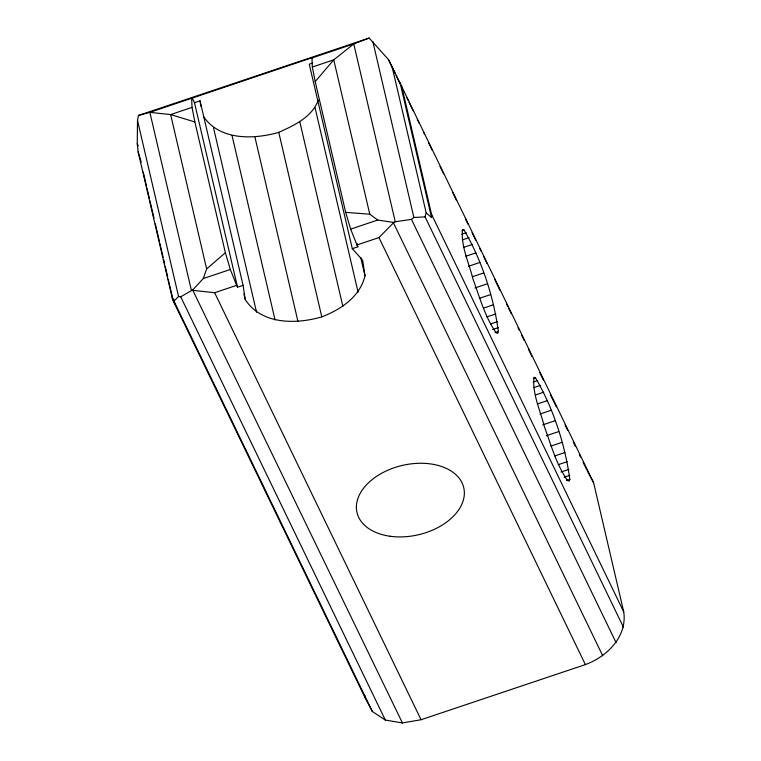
<?xml version="1.0" encoding="UTF-8"?>
<svg xmlns="http://www.w3.org/2000/svg" width="761" height="761" viewBox="0 0 761 761"><rect width="100%" height="100%" fill="white"/><g stroke="black" fill="none" stroke-linecap="round" stroke-linejoin="round"><path stroke-width="1.14" d="M173.66 299.13L174.735 303.744L172.233 298.036L138.131 151.867L137.256 143.743L137.513 120.485L138.416 115.472L369.161 38.05L388.367 59.491L392.077 66.664L593.618 482.788L623.744 611.939C627.397 636.596 606.983 656.705 585.39 664.591L421.052 719.735L402.426 722.95L385.323 720.058L372.357 711.506L365.489 698.588L173.346 301.128L168.238 279.22M392.077 66.664L426.179 212.833L431.554 217.579L431.601 214.478L401.475 85.337M138.416 115.472L149.86 112.343L312.524 57.57L311.972 57.95L312.352 67.025L315.197 81.598L345.694 212.367L350.65 229.118L356.966 244.966L378.968 237.584L393.837 222.469L395.254 221.755L411.463 219.377L413.879 217.494L425.076 216.885L623.459 627.254M425.076 216.885L426.179 212.833M372.357 711.506L173.974 301.137L178.559 296.448L180.709 296.8L192.647 289.97L203.273 278.564L206.64 268.937L225.37 252.738L194.873 121.969L192.029 107.396L191.648 98.321M498.388 331.568L497.665 333.318L496.172 332.814C484.862 316.747 479.677 297.228 472.962 278.964C469.033 262.868 460.7 246.193 462.564 229.489L464.058 230.003C481.97 260.785 493.508 296.305 498.388 331.568L495.021 332.69M569.818 479.316L569.085 481.076L567.592 480.562C556.291 464.505 551.107 444.976 544.391 426.721C540.453 410.626 532.12 393.941 533.984 377.247L535.478 377.751C553.39 408.543 564.938 444.053 569.818 479.316L566.45 480.448M203.72 116.814C220.167 140.623 253.774 139.472 278.764 132.366C294.127 125.441 312.238 117.051 318.269 100.043M243.9 293.86L245.251 299.625C261.584 324.69 296 324.424 321.798 316.871C340.861 309.47 359.877 296.914 365.004 275.872L362.636 260.233L352.305 248.676L309.261 64.181L312.59 63.068M315.197 81.598L333.756 59.843L353.77 43.929L369.161 38.05M311.972 57.95L353.77 43.929L395.254 221.755M192.191 97.941L194.493 102.687L200.048 100.823L243.082 285.327L245.251 299.625M192.029 107.396L170.626 114.578L149.86 112.343L191.344 290.169L214.631 292.728L236.633 285.337L237.527 287.182L243.082 285.327M312.352 67.025L333.756 59.843L369.77 214.202L377.703 220.043L393.837 222.469M203.273 278.564L230.326 269.489L236.633 285.337M350.65 229.118L377.703 220.043M352.305 248.676L357.851 246.811L357.052 243.358M461.813 230.754L464.058 230.003M461.756 234.264L466.246 232.761M462.317 239.905L469.052 237.641M463.354 247.449L472.334 244.433M465.856 256.238L475.958 252.852M468.538 266.274L479.772 262.507M472.362 276.757L483.587 272.99M474.912 287.991L487.259 283.843M479.382 298.36L490.617 294.593M483.406 308.157L493.508 304.761M486.84 316.928L495.83 313.913M490.712 323.901L497.447 321.637M492.7 329.494L498.322 327.611M533.233 378.512L535.478 377.751M533.185 382.022L537.675 380.51M533.737 387.653L540.481 385.399M535.906 394.826L543.763 392.191M537.285 403.996L547.387 400.6M539.968 414.032L551.192 410.265M542.66 424.895L555.016 420.747M546.331 435.739L558.688 431.601M550.812 446.117L562.046 442.35M554.836 455.906L564.938 452.519M558.27 464.676L567.249 461.661M561.019 472.029L568.876 469.394M564.129 477.252L569.742 475.368M345.694 212.367L369.77 214.202M194.873 121.969L170.626 114.578L206.64 268.937M192.647 289.97L402.426 722.95M172.233 298.036L173.974 301.137M587.273 470.859L593.618 482.788M173.346 301.128L174.735 303.744M388.367 59.491L395.083 73.389M396.11 75.529L400.248 84.071M406.964 97.969L408.001 100.1M409.028 102.24L413.166 110.792M417.294 119.344L419.359 123.615M423.497 132.167L424.524 134.297M428.662 142.849L432.277 150.336M440.029 166.364L443.644 173.841M452.424 192.01L456.562 200.562M465.342 218.73L467.92 224.067M472.058 232.619L475.673 240.105M479.81 248.647L480.838 250.788M483.425 256.134L487.04 263.61M494.793 279.639L499.958 290.331M506.674 304.219L507.701 306.36M508.738 308.5L511.316 313.836M518.032 327.734L519.069 329.874M521.656 335.211L524.234 340.557M528.372 349.109L531.987 356.586M539.73 372.614L543.354 380.1M550.583 395.064L556.262 406.812M565.052 424.98L567.63 430.326M573.318 442.084L575.383 446.355M579.511 454.907L580.548 457.047M583.126 462.384L586.75 469.87M431.601 214.478L623.744 611.939M411.463 219.377L616.077 642.645M393.656 223.315L602.712 655.754M378.968 237.584L585.39 664.591M356.966 244.966L357.851 246.811M214.631 292.728L421.052 719.735M137.256 143.743L138.293 145.884M180.709 296.8L385.323 720.058M138.131 151.867L141.223 162.074M225.37 252.738L230.326 269.489M400.086 82.721L431.554 217.579M372.833 41.532L413.879 217.494M360.695 257.418L365.004 275.872M315.035 107.624L358.07 292.119M299.863 122.026L342.897 306.521M278.764 132.366L321.798 316.871M254.935 137.094L297.979 321.589M364.681 695.126L365.489 698.588M232.029 135.477L275.063 319.972M213.508 127.762L256.552 312.257M194.493 102.687L237.527 287.182M137.513 120.485L178.559 296.448M143.22 171.986L146.445 185.817M146.987 188.129L149.413 198.507M149.946 200.809L153.979 218.103M155.33 223.877L159.363 241.17M159.896 243.472L163.13 257.313M163.663 259.615L164.737 264.229M165.28 266.54L167.696 276.918M200.048 100.823L200.875 106.331M390.07 536.248A54.811 35.596 -13.1 0 0 463.839 488.048A54.811 35.596 -13.1 0 0 377.19 475.948A54.811 35.596 -13.1 0 0 390.07 536.248"/></g></svg>
